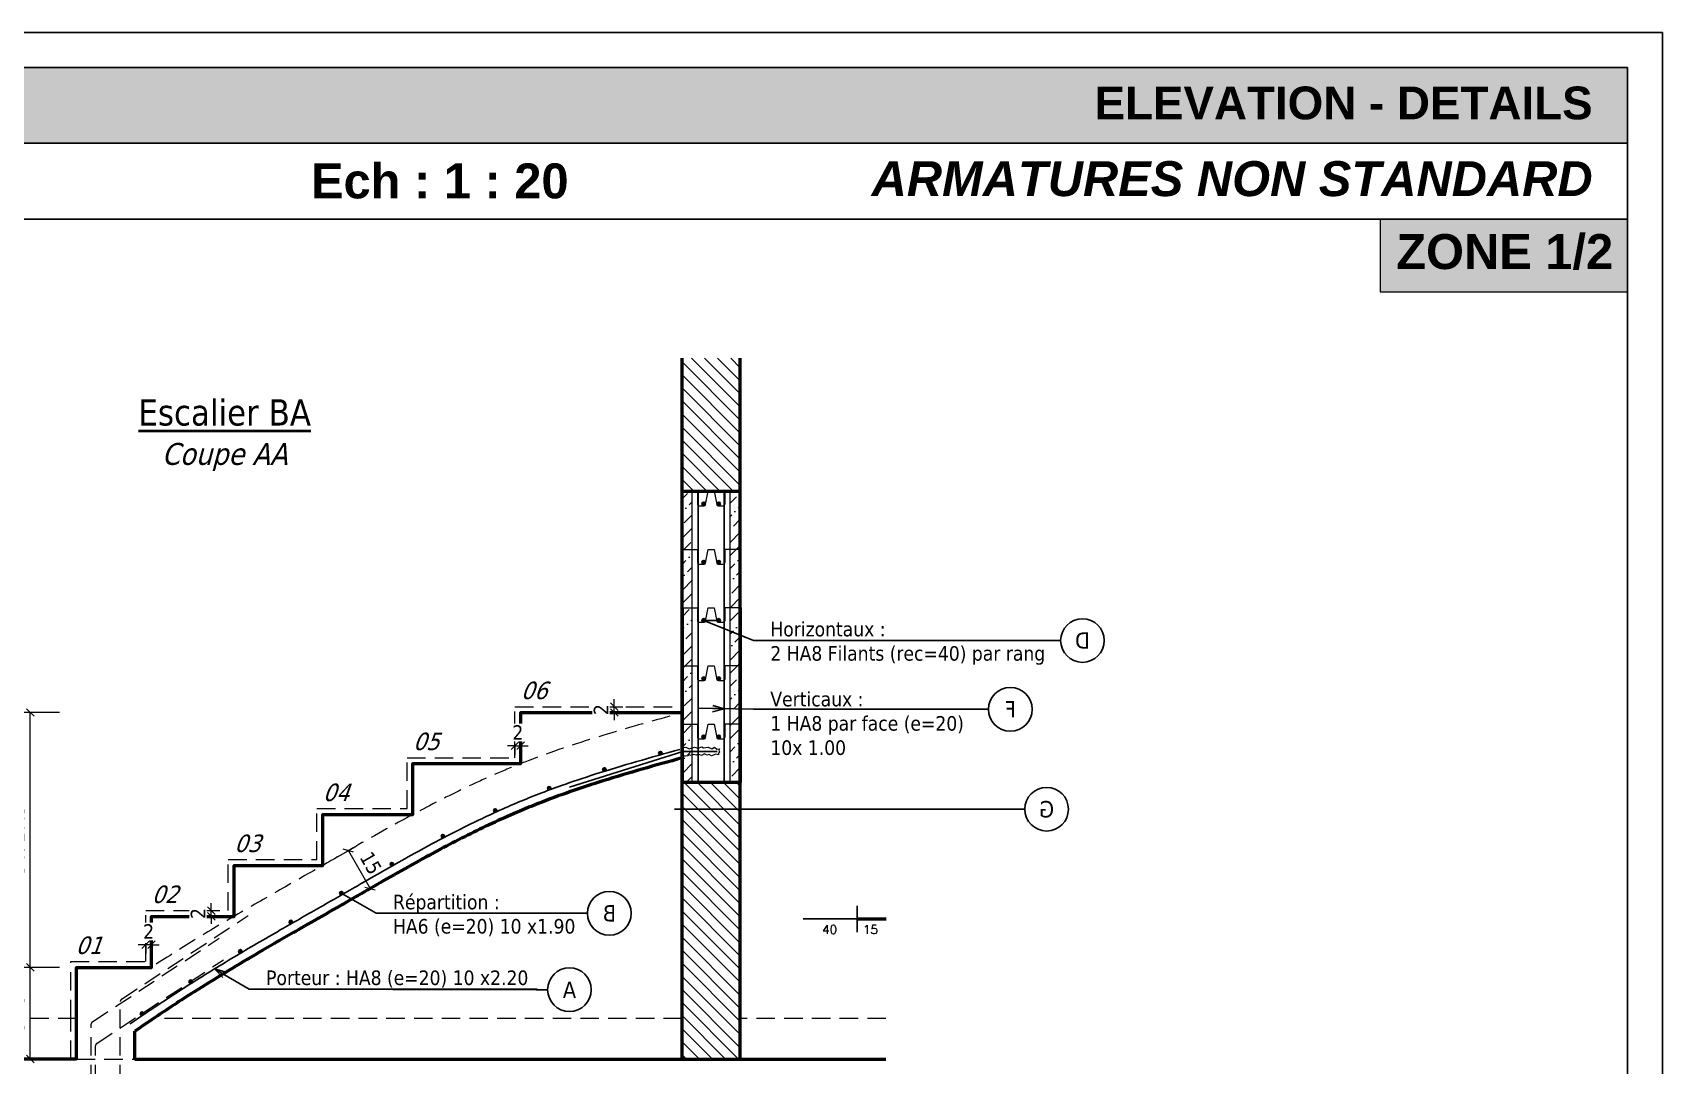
# Model space of a CAD drawing. Header units: millimetres. Extents: x 1206 to 5166, y 1455 to 2049.
# Drawn here: x 2526 to 3086, y 1695 to 2049 of the extents above; entities that cross this region are included whole.
import ezdxf
from ezdxf import colors
from ezdxf.entities.mleader import LeaderData, LeaderLine
from ezdxf.enums import TextEntityAlignment as Align
from ezdxf.math import Vec2, Vec3

# ---------------------------------------------------------------- set-up
doc = ezdxf.new("R2010")
doc.units = ezdxf.units.MM
doc.linetypes.add('CACHE', pattern=[9.525, 6.35, -3.175])
for name, color, linetype in [('ABAK_A-ANNOT', 7, 'Continuous'), ('ABAK_A-ANNOT FERRAILLAGES', 7, 'Continuous'), ('ABAK_BA-FERRAILLAGES', 1, 'Continuous')]:
    doc.layers.add(name, color=color, linetype=linetype)
for name, color, linetype, lineweight in [('ABAK_A-CARTOUCHE', 7, 'Continuous', 20), ('ABAK_A-COTA', 7, 'Continuous', 18), ('ABAK_A-HACHURES', 253, 'Continuous', 15), ('ABAK_A-TITRES', 150, 'Continuous', 40), ('ABAK_BC-COFFRAGE-CA', 7, 'CACHE', 15), ('ABAK_BC-COFFRAGE-CO', 7, 'Continuous', 50), ('ABAK_BC-EXISTANT', 252, 'Continuous', 15), ('ABAK_BC-STR METAL', 20, 'Continuous', 20), ('ABAK_Hachures', 252, 'Continuous', 15)]:
    doc.layers.add(name, color=color, linetype=linetype, lineweight=lineweight)
doc.styles.add('A-TEXTE-COTA', font='ROMANS.SHX', dxfattribs={"width": 0.8})
doc.styles.add('ABAK_ANNO_BA', font='tahoma.ttf', dxfattribs={"height": 0.3})
doc.styles.add('ABAK_ANNO_RESA', font='tahoma.ttf', dxfattribs={"oblique": 20, "height": 0.1})
doc.styles.add('ABAK_BA', font='tahoma.ttf')
doc.styles.add('ABAK_TXT', font='tahoma.ttf')
doc.styles.get("Standard").update_dxf_attribs({"font": 'arial.ttf'})
doc.dimstyles.new('ABAK_BA', dxfattribs={"dimtxt": 0.25, "dimasz": 0.13, "dimexe": 0.15, "dimexo": 0.2, "dimgap": 0.1, "dimtad": 1, "dimdec": 1, "dimdsep": 46, "dimtxsty": 'ABAK_BA', "dimblk": 'OBLIQUE', "dimcen": 4, "dimclrd": 256, "dimclrt": 256, "dimazin": 2, "dimtfac": 1, "dimtdec": 1, "dimtix": 1, "dimtmove": 2, "dimatfit": 3, "dimldrblk": 'OBLIQUE', "dimfxl": 0.5, "dimfxlon": 1, "dimlwd": -1, "dimlwe": -1, "dimarcsym": 0})
pattern_1 = [(45, (4078.7894, -1294.2918), (1.683798, 6.173926), [7.9375, -1.5875, 0, -1.5875])]

# ---------------------------------------------------------------- blocks, each defined once
blk = doc.blocks.new('*U84')
at = {"layer": 'ABAK_A-ANNOT', "true_color": 0xffcc00, "transparency": 33554687}
h = blk.add_hatch(color=40, dxfattribs=at)
h.dxf.hatch_style = 1
h.paths.add_polyline_path([(76, -12), (76, -38), (828, -38), (828, -12)])
at = {"layer": 'ABAK_A-HACHURES', "true_color": 0xa9d08e, "transparency": 33554687}
h = blk.add_hatch(color=63, dxfattribs=at)
h.dxf.hatch_style = 1
h.paths.add_polyline_path([(828, -89), (828, -64), (743.02, -64), (743.02, -89)])
for p, q in [((828, -64), (728, -64)), ((743.02, -64), (743.02, -89)), ((743.02, -89), (828, -89))]:
    blk.add_line(p, q)
at = {"layer": 'ABAK_A-ANNOT'}
for p, q in [((828, -12), (12, -12)), ((828, -581.97), (828, -12)), ((828, -38), (76, -38)), ((828, -64), (76, -64))]:
    blk.add_line(p, q, dxfattribs=at)
blk.add_lwpolyline([(840, 0), (0, 0), (0, -593.97), (840, -593.97)], close=True, dxfattribs=at)
at = {"layer": 'ABAK_A-CARTOUCHE', "char_height": 12, "attachment_point": 5, "style": 'ABAK_ANNO_BA'}
for s, insert, width in [('\\pxqc;{\\fArial|b1|i0|c0|p34;Ech : 1 : 20}', (420, -51), 302.4189), ('{\\fArial|b1|i0|c0|p34;ZONE 1/2}', (785.83, -75.36), 83.7193)]:
    blk.add_mtext(s, dxfattribs=dict(at, insert=insert, width=width))
blk = doc.blocks.new('*U94')
at = {"layer": 'ABAK_BA-FERRAILLAGES', "extrusion": (0, 0, -1)}
h = blk.add_hatch(color=256, dxfattribs=at)
h.dxf.hatch_style = 1
h.paths.add_polyline_path([(-5.08, 1.05, -1), (-5.75, 0.06, -1)])
blk.add_circle((-5.42, 0.56), 0.6, dxfattribs=at)
blk = doc.blocks.new('*U95')
at = {"layer": 'ABAK_BC-COFFRAGE-CO', "color": 0, "linetype": 'ByBlock', "lineweight": -2, "transparency": 16777216}
for p, rotation in [((2736.99, 1799.71), 15.96625387167496), ((2717.84, 1793.92), 17.93375775030516), ((2699, 1787.22), 21.50263590900545), ((2680.67, 1779.23), 25.40534972754692), ((2662.84, 1770.18), 28.25750857035002), ((2645.37, 1760.44), 29.7820755332432), ((2628.03, 1750.48), 29.74718343850305), ((2610.67, 1740.55), 29.94058387043334), ((2593.43, 1730.41), 31.08287687850644), ((2576.45, 1719.84), 32.82838624884793), ((2559.82, 1708.74), 34.42416837019719)]:
    blk.add_blockref('*U94', p, dxfattribs=dict(at, rotation=rotation))
blk = doc.blocks.new('A$C08e14a1e')
at = {"layer": 'ABAK_Hachures'}
for p, q in [((-20, 0), (-14.7, 0)), ((-14.7, 0), (-14.7, -4.5)), ((-11.92, -4.6), (-11, 0)), ((-11, 0), (-9, 0)), ((-9, 0), (-8.08, -4.6)), ((0, 0), (-5.3, 0)), ((-5.3, 0), (-5.3, -4.5)), ((-14.2, -5), (-12.41, -5)), ((-7.59, -5), (-5.8, -5))]:
    blk.add_line(p, q, dxfattribs=at)
for centre, start, end in [((-14.2, -4.5), 180, 270), ((-12.41, -4.5), 270, 348.6901), ((-7.59, -4.5), 191.3099, 270), ((-5.8, -4.5), 270, 0)]:
    blk.add_arc(centre, 0.5, start, end, dxfattribs=at)
blk = doc.blocks.new('_Oblique')
at = {"color": 0, "linetype": 'ByBlock', "lineweight": -2}
blk.add_line((-0.5, -0.5), (0.5, 0.5), dxfattribs=at)
blk = doc.blocks.new('*D102')
at = {"layer": 'ABAK_A-COTA', "color": 0, "transparency": 16777216}
for p, q in [((2629.53, 1765.17), (2637.49, 1769.73)), ((2637, 1752.16), (2644.95, 1756.72))]:
    blk.add_line(p, q, dxfattribs=at)
at = {"layer": 'ABAK_A-COTA', "transparency": 16777216}
blk.add_line((2634.89, 1768.24), (2642.35, 1755.23), dxfattribs=at)
at = {"layer": 'DEFPOINTS', "color": 0, "transparency": 16777216}
for p in [(2626.06, 1763.18), (2642.35, 1755.23), (2633.53, 1750.17)]:
    blk.add_point(p, dxfattribs=at)
at = {"layer": 'ABAK_A-COTA', "transparency": 16777216, "xscale": 2.6, "yscale": 2.6, "zscale": 2.6}
for p, rotation in [((2634.89, 1768.24), 119.8436373155921), ((2642.35, 1755.23), 299.8436373155921)]:
    blk.add_blockref('_Oblique', p, dxfattribs=dict(at, rotation=rotation))
at = {"layer": 'ABAK_A-COTA', "transparency": 16777216, "insert": (2642.57, 1764), "char_height": 5, "attachment_point": 5, "rotation": 299.8436, "style": 'ABAK_BA'}
blk.add_mtext('15', dxfattribs=at)
blk = doc.blocks.new('*D103')
at = {"layer": 'ABAK_A-COTA', "color": 0, "transparency": 16777216}
for p, q in [((2535.61, 1728.18), (2522.61, 1728.18)), ((2535.61, 1696.68), (2522.61, 1696.68))]:
    blk.add_line(p, q, dxfattribs=at)
at = {"layer": 'ABAK_A-COTA', "transparency": 16777216}
blk.add_line((2525.61, 1696.68), (2525.61, 1728.18), dxfattribs=at)
at = {"layer": 'DEFPOINTS', "color": 0, "transparency": 16777216}
for p in [(2525.61, 1728.18), (2541.51, 1728.18), (2541.51, 1696.68)]:
    blk.add_point(p, dxfattribs=at)
at = {"layer": 'ABAK_A-COTA', "transparency": 16777216, "xscale": 2.6, "yscale": 2.6, "zscale": 2.6}
for p, rotation in [((2525.61, 1728.18), 90), ((2525.61, 1696.68), 270)]:
    blk.add_blockref('_Oblique', p, dxfattribs=dict(at, rotation=rotation))
at = {"layer": 'ABAK_A-COTA', "transparency": 16777216, "insert": (2521.01, 1712.43), "char_height": 5, "attachment_point": 5, "rotation": 90, "style": 'ABAK_BA', "bg_fill": 3, "box_fill_scale": 1.1, "bg_fill_color": 256, "bg_fill_true_color": 13158600, "bg_fill_transparency": 0}
blk.add_mtext('31.5', dxfattribs=at)
blk = doc.blocks.new('*D104')
at = {"layer": 'ABAK_A-COTA', "color": 0, "transparency": 16777216}
for p, q in [((2535.61, 1815.68), (2522.61, 1815.68)), ((2535.61, 1728.18), (2522.61, 1728.18))]:
    blk.add_line(p, q, dxfattribs=at)
at = {"layer": 'ABAK_A-COTA', "transparency": 16777216}
blk.add_line((2525.61, 1728.18), (2525.61, 1815.68), dxfattribs=at)
at = {"layer": 'DEFPOINTS', "color": 0, "transparency": 16777216}
for p in [(2525.61, 1815.68), (2694.08, 1815.68), (2541.51, 1728.18)]:
    blk.add_point(p, dxfattribs=at)
at = {"layer": 'ABAK_A-COTA', "transparency": 16777216, "xscale": 2.6, "yscale": 2.6, "zscale": 2.6}
for p, rotation in [((2525.61, 1815.68), 90), ((2525.61, 1728.18), 270)]:
    blk.add_blockref('_Oblique', p, dxfattribs=dict(at, rotation=rotation))
at = {"layer": 'ABAK_A-COTA', "transparency": 16777216, "insert": (2521.05, 1771.93), "char_height": 5, "attachment_point": 5, "rotation": 90, "style": 'ABAK_BA', "bg_fill": 3, "box_fill_scale": 1.1, "bg_fill_color": 256, "bg_fill_true_color": 13158600, "bg_fill_transparency": 0}
blk.add_mtext('5 x 17.5', dxfattribs=at)
blk = doc.blocks.new('_Open30')
at = {"color": 0, "linetype": 'ByBlock', "lineweight": -2}
for p, q in [((-1, 0.27), (0, 0)), ((0, 0), (-1, -0.27)), ((0, 0), (-1, 0))]:
    blk.add_line(p, q, dxfattribs=at)
blk = doc.blocks.new('_TagCircle')
at = {"color": 0, "linetype": 'ByBlock', "lineweight": -2, "transparency": 16777216}
blk.add_circle((0, 0), 0.125, dxfattribs=at)
at = {"layer": 'ABAK_A-COTA', "color": 0, "transparency": 16777216, "style": 'ABAK_ANNO_BA'}
blk.add_attdef('NUMEROETIQUETTE', text='', height=0.09375, dxfattribs=at).set_placement((0, -0.046875), align=Align.CENTER)
blk = doc.blocks.new('_None')
blk = doc.blocks.new('*D105')
at = {"layer": 'ABAK_BC-STR METAL', "transparency": 16777216}
for p, q in [((2565.25, 1735.95), (2562.65, 1735.95)), ((2567.25, 1735.95), (2565.25, 1735.95)), ((2567.25, 1735.95), (2569.85, 1735.95))]:
    blk.add_line(p, q, dxfattribs=at)
at = {"layer": 'ABAK_BC-STR METAL', "color": 0, "transparency": 16777216}
for p, q in [((2565.25, 1735.95), (2565.25, 1732.95)), ((2567.25, 1735.95), (2567.25, 1732.95))]:
    blk.add_line(p, q, dxfattribs=at)
at = {"layer": 'ABAK_BC-STR METAL', "transparency": 16777216, "xscale": 2.6, "yscale": 2.6, "zscale": 2.6}
blk.add_blockref('_Oblique', (2565.25, 1735.95), dxfattribs=at)
at = {"layer": 'ABAK_BC-STR METAL', "transparency": 16777216, "xscale": 2.6, "yscale": 2.6, "zscale": 2.6, "rotation": 180}
blk.add_blockref('_Oblique', (2567.25, 1735.95), dxfattribs=at)
at = {"layer": 'ABAK_BC-STR METAL', "transparency": 16777216, "insert": (2566.25, 1740.5), "char_height": 5, "attachment_point": 5, "style": 'ABAK_BA', "bg_fill": 3, "box_fill_scale": 1.1, "bg_fill_color": 256, "bg_fill_true_color": 13158600, "bg_fill_transparency": 0}
blk.add_mtext('2', dxfattribs=at)
at = {"layer": 'DEFPOINTS', "color": 0, "transparency": 16777216}
for p in [(2565.25, 1736.93), (2565.25, 1735.95), (2567.25, 1736.93)]:
    blk.add_point(p, dxfattribs=at)
blk = doc.blocks.new('*D106')
at = {"layer": 'ABAK_BC-STR METAL', "transparency": 16777216}
for p, q in [((2587.76, 1747.68), (2587.76, 1750.28)), ((2587.76, 1745.68), (2587.76, 1747.68)), ((2587.76, 1745.68), (2587.76, 1743.08))]:
    blk.add_line(p, q, dxfattribs=at)
at = {"layer": 'ABAK_BC-STR METAL', "color": 0, "transparency": 16777216}
for p, q in [((2587.76, 1747.68), (2590.76, 1747.68)), ((2587.76, 1745.68), (2590.76, 1745.68))]:
    blk.add_line(p, q, dxfattribs=at)
at = {"layer": 'ABAK_BC-STR METAL', "transparency": 16777216, "xscale": 2.6, "yscale": 2.6, "zscale": 2.6}
for p, rotation in [((2587.76, 1747.68), 270), ((2587.76, 1745.68), 90)]:
    blk.add_blockref('_Oblique', p, dxfattribs=dict(at, rotation=rotation))
at = {"layer": 'ABAK_BC-STR METAL', "transparency": 16777216, "insert": (2583.21, 1746.68), "char_height": 5, "attachment_point": 5, "rotation": 90, "style": 'ABAK_BA', "bg_fill": 3, "box_fill_scale": 1.1, "bg_fill_color": 256, "bg_fill_true_color": 13158600, "bg_fill_transparency": 0}
blk.add_mtext('2', dxfattribs=at)
at = {"layer": 'DEFPOINTS', "color": 0, "transparency": 16777216}
for p in [(2585.43, 1747.68), (2587.76, 1747.68), (2585.43, 1745.68)]:
    blk.add_point(p, dxfattribs=at)
blk = doc.blocks.new('*D107')
at = {"layer": 'ABAK_BC-STR METAL', "transparency": 16777216}
for p, q in [((2726.21, 1817.68), (2726.21, 1820.28)), ((2726.21, 1815.68), (2726.21, 1817.68)), ((2726.21, 1815.68), (2726.21, 1813.08))]:
    blk.add_line(p, q, dxfattribs=at)
at = {"layer": 'ABAK_BC-STR METAL', "color": 0, "transparency": 16777216}
for p, q in [((2726.21, 1817.68), (2729.21, 1817.68)), ((2726.21, 1815.68), (2729.21, 1815.68))]:
    blk.add_line(p, q, dxfattribs=at)
at = {"layer": 'ABAK_BC-STR METAL', "transparency": 16777216, "xscale": 2.6, "yscale": 2.6, "zscale": 2.6}
for p, rotation in [((2726.21, 1817.68), 270), ((2726.21, 1815.68), 90)]:
    blk.add_blockref('_Oblique', p, dxfattribs=dict(at, rotation=rotation))
at = {"layer": 'ABAK_BC-STR METAL', "transparency": 16777216, "insert": (2721.65, 1816.68), "char_height": 5, "attachment_point": 5, "rotation": 90, "style": 'ABAK_BA', "bg_fill": 3, "box_fill_scale": 1.1, "bg_fill_color": 256, "bg_fill_true_color": 13158600, "bg_fill_transparency": 0}
blk.add_mtext('2', dxfattribs=at)
at = {"layer": 'DEFPOINTS', "color": 0, "transparency": 16777216}
for p in [(2723.45, 1817.68), (2723.45, 1815.68), (2726.21, 1817.68)]:
    blk.add_point(p, dxfattribs=at)
blk = doc.blocks.new('*D108')
at = {"layer": 'ABAK_BC-STR METAL', "transparency": 16777216}
for p, q in [((2692.08, 1804.27), (2689.48, 1804.27)), ((2692.08, 1804.27), (2694.08, 1804.27)), ((2694.08, 1804.27), (2696.68, 1804.27))]:
    blk.add_line(p, q, dxfattribs=at)
at = {"layer": 'ABAK_BC-STR METAL', "color": 0, "transparency": 16777216}
for p, q in [((2692.08, 1804.27), (2692.08, 1801.27)), ((2694.08, 1804.27), (2694.08, 1801.27))]:
    blk.add_line(p, q, dxfattribs=at)
at = {"layer": 'ABAK_BC-STR METAL', "transparency": 16777216, "xscale": 2.6, "yscale": 2.6, "zscale": 2.6}
blk.add_blockref('_Oblique', (2692.08, 1804.27), dxfattribs=at)
at = {"layer": 'ABAK_BC-STR METAL', "transparency": 16777216, "xscale": 2.6, "yscale": 2.6, "zscale": 2.6, "rotation": 180}
blk.add_blockref('_Oblique', (2694.08, 1804.27), dxfattribs=at)
at = {"layer": 'ABAK_BC-STR METAL', "transparency": 16777216, "insert": (2693.08, 1808.82), "char_height": 5, "attachment_point": 5, "style": 'ABAK_BA', "bg_fill": 3, "box_fill_scale": 1.1, "bg_fill_color": 256, "bg_fill_true_color": 13158600, "bg_fill_transparency": 0}
blk.add_mtext('2', dxfattribs=at)
at = {"layer": 'DEFPOINTS', "color": 0, "transparency": 16777216}
for p in [(2692.08, 1806.04), (2694.08, 1806.04), (2694.08, 1804.27)]:
    blk.add_point(p, dxfattribs=at)

msp = doc.modelspace()

# ---------------------------------------------------------------- hatches: boundary and pattern name
at = {"layer": 'ABAK_BA-FERRAILLAGES'}
h = msp.add_hatch(color=256, dxfattribs=at)
h.dxf.hatch_style = 1
h.paths.add_polyline_path([(2757.54, 1887.32, -1), (2756.34, 1887.32, -1)])
h = msp.add_hatch(color=256, dxfattribs=at)
h.dxf.hatch_style = 1
h.paths.add_polyline_path([(2761.48, 1887.32, 1), (2762.68, 1887.32, 1)])
h = msp.add_hatch(color=256, dxfattribs=at)
h.dxf.hatch_style = 1
h.paths.add_polyline_path([(2757.54, 1867.32, -1), (2756.34, 1867.32, -1)])
h = msp.add_hatch(color=256, dxfattribs=at)
h.dxf.hatch_style = 1
h.paths.add_polyline_path([(2761.48, 1867.32, 1), (2762.68, 1867.32, 1)])
h = msp.add_hatch(color=256, dxfattribs=at)
h.dxf.hatch_style = 1
h.paths.add_polyline_path([(2757.54, 1847.32, -1), (2756.34, 1847.32, -1)])
h = msp.add_hatch(color=256, dxfattribs=at)
h.dxf.hatch_style = 1
h.paths.add_polyline_path([(2761.48, 1847.32, 1), (2762.68, 1847.32, 1)])
h = msp.add_hatch(color=256, dxfattribs=at)
h.dxf.hatch_style = 1
h.paths.add_polyline_path([(2757.54, 1827.32, -1), (2756.34, 1827.32, -1)])
h = msp.add_hatch(color=256, dxfattribs=at)
h.dxf.hatch_style = 1
h.paths.add_polyline_path([(2761.48, 1827.32, 1), (2762.68, 1827.32, 1)])
h = msp.add_hatch(color=256, dxfattribs=at)
h.dxf.hatch_style = 1
h.paths.add_polyline_path([(2757.54, 1807.32, -1), (2756.34, 1807.32, -1)])
h = msp.add_hatch(color=256, dxfattribs=at)
h.dxf.hatch_style = 1
h.paths.add_polyline_path([(2761.48, 1807.32, 1), (2762.68, 1807.32, 1)])
at = {"layer": 'ABAK_Hachures'}
h = msp.add_hatch(dxfattribs=at)
h.set_pattern_fill('ANSI31', color=256, angle=90)
h.set_pattern_definition([(135, (-24551.2885, 6211.5387), (-2.24506403, -2.24506403), [])])
h.paths.add_polyline_path([(2769.51, 1937.38), (2749.51, 1937.38), (2749.51, 1891.68), (2769.51, 1891.68)])
h.paths.add_polyline_path([(2769.51, 1791.68), (2749.51, 1791.68), (2749.51, 1696.68), (2769.51, 1696.68)])
at = {"layer": 'ABAK_Hachures', "transparency": 33554687}
h = msp.add_hatch(dxfattribs=at)
h.set_pattern_fill('ANSI36', color=256)
h.set_pattern_definition(pattern_1)
h.paths.add_polyline_path([(2753.01, 1891.68), (2749.51, 1891.68), (2749.51, 1791.68), (2753.01, 1791.68)])
h = msp.add_hatch(dxfattribs=at)
h.set_pattern_fill('ANSI36', color=256)
h.set_pattern_definition(pattern_1)
h.paths.add_polyline_path([(2769.51, 1891.68), (2766.01, 1891.68), (2766.01, 1791.68), (2769.51, 1791.68)])

# ---------------------------------------------------------------- linework, layer by layer
at = {"layer": 'ABAK_A-ANNOT FERRAILLAGES'}
for p, q in [((2809.63, 1749.32), (2809.63, 1740.29)), ((2791.1, 1744.81), (2819.62, 1744.81))]:
    msp.add_line(p, q, dxfattribs=at)
at = {"layer": 'ABAK_BA-FERRAILLAGES'}
for p, q in [((2755.01, 1891.68), (2755.01, 1791.68)), ((2764.01, 1891.68), (2764.01, 1791.68)), ((2749.75, 1802.28), (2710.84, 1790.08)), ((2761.51, 1802.25), (2749.75, 1802.28))]:
    msp.add_line(p, q, dxfattribs=at)
for centre in [(2756.94, 1887.32), (2762.08, 1887.32), (2756.94, 1867.32), (2762.08, 1867.32), (2756.94, 1847.32), (2762.08, 1847.32), (2756.94, 1827.32), (2762.08, 1827.32), (2756.94, 1807.32), (2762.08, 1807.32)]:
    msp.add_circle(centre, 0.6, dxfattribs=at)
msp.add_open_spline([(2748.71, 1803), (2738.82, 1800.26), (2729.07, 1797.51), (2715.7, 1793.24), (2711.88, 1791.96), (2705.53, 1789.71), (2702.97, 1788.76), (2698.01, 1786.84), (2695.6, 1785.87), (2690.81, 1783.85), (2688.42, 1782.8), (2681.27, 1779.56), (2676.53, 1777.27), (2668.03, 1772.95), (2664.25, 1770.96), (2656.72, 1766.86), (2652.96, 1764.75), (2645.43, 1760.47), (2641.65, 1758.3), (2635.66, 1754.85), (2633.46, 1753.58), (2629.04, 1751.05), (2626.84, 1749.79), (2620.24, 1746.03), (2615.85, 1743.53), (2606.12, 1737.93), (2600.8, 1734.83), (2590.27, 1728.53), (2585.04, 1725.32), (2577.54, 1720.55), (2575.2, 1719.04), (2570.55, 1715.99), (2568.23, 1714.44), (2563.88, 1711.51), (2561.85, 1710.13), (2559.82, 1708.74)], degree=3, knots=[4.152657, 4.152657, 4.152657, 4.152657, 34.95281, 34.95281, 47.426499, 47.426499, 55.960915, 55.960915, 64.108488, 64.108488, 72.25606, 72.25606, 88.551205, 88.551205, 101.693332, 101.693332, 114.835458, 114.835458, 127.977585, 127.977585, 135.571769, 135.571769, 143.165952, 143.165952, 158.35432, 158.35432, 177.049155, 177.049155, 195.743989, 195.743989, 204.26684, 204.26684, 212.789691, 212.789691, 220.245309, 220.245309, 220.245309, 220.245309], dxfattribs=at)
at = {"layer": 'ABAK_BC-COFFRAGE-CA'}
for p, q in [((2556.96, 1717.28), (2600.48, 1746.02)), ((2546.96, 1709.48), (2590.48, 1738.22)), ((2548.46, 1702.08), (2591.98, 1730.82)), ((2556.51, 1621.68), (2556.51, 1716.45)), ((2541.51, 1710.68), (2491.51, 1710.68)), ((2546.51, 1621.68), (2546.51, 1708.65)), ((2749.51, 1710.66), (2567.98, 1710.66)), ((2819.51, 1710.68), (2769.51, 1710.68)), ((2541.51, 1696.68), (2561.51, 1696.68)), ((2548.01, 1621.68), (2548.01, 1701.25))]:
    msp.add_line(p, q, dxfattribs=at)
for centre in [(2557.51, 1716.45), (2547.51, 1708.65), (2549.01, 1701.25)]:
    msp.add_arc(centre, 1, 123.4399, 180, dxfattribs=at)
at = {"layer": 'ABAK_BC-COFFRAGE-CA', "color": 9}
msp.add_open_spline([(2745.28, 1814.42), (2737.09, 1812.15), (2728.9, 1809.85), (2712.65, 1804.86), (2704.59, 1802.17), (2693.62, 1797.97), (2690.59, 1796.74), (2684.58, 1794.2), (2681.6, 1792.87), (2672.51, 1788.68), (2666.48, 1785.67), (2653.01, 1778.58), (2645.63, 1774.43), (2634.72, 1768.18), (2631.17, 1766.13), (2622.52, 1761.16), (2617.42, 1758.25), (2607.23, 1752.43), (2602.13, 1749.51), (2591.98, 1743.58), (2586.94, 1740.57), (2576.97, 1734.46), (2572.05, 1731.35), (2567.17, 1728.18)], degree=3, knots=[4.152657, 4.152657, 4.152657, 4.152657, 29.595725, 29.595725, 55.038793, 55.038793, 64.8033, 64.8033, 74.567808, 74.567808, 94.721646, 94.721646, 120.100619, 120.100619, 132.412092, 132.412092, 150.023533, 150.023533, 167.634975, 167.634975, 185.246416, 185.246416, 202.673438, 202.673438, 202.673438, 202.673438], dxfattribs=at)
at = {"layer": 'ABAK_BC-COFFRAGE-CO'}
for p, q in [((2749.51, 1696.68), (2749.51, 1937.38)), ((2769.51, 1696.68), (2769.51, 1937.38)), ((2749.51, 1791.68), (2749.51, 1891.68)), ((2749.51, 1891.68), (2769.51, 1891.68)), ((2749.51, 1851.68), (2749.51, 1791.68)), ((2769.51, 1851.68), (2769.51, 1791.68)), ((2749.51, 1810.68), (2749.51, 1795.68)), ((2769.51, 1791.68), (2749.51, 1791.68)), ((2769.51, 1710.68), (2769.51, 1796.68)), ((2809.63, 1744.81), (2819.62, 1744.81)), ((2561.51, 1696.68), (2561.51, 1706.26)), ((2541.51, 1696.68), (2491.51, 1696.68)), ((2561.51, 1696.68), (2819.51, 1696.68))]:
    msp.add_line(p, q, dxfattribs=at)
msp.add_open_spline([(2749.51, 1800.11), (2740.27, 1797.55), (2731.17, 1794.98), (2718.55, 1791.02), (2714.85, 1789.8), (2707.44, 1787.22), (2703.74, 1785.86), (2697.25, 1783.31), (2694.43, 1782.14), (2688.8, 1779.69), (2685.99, 1778.42), (2677.6, 1774.48), (2672.04, 1771.67), (2663.23, 1767), (2659.97, 1765.22), (2653.43, 1761.58), (2650.16, 1759.72), (2643.99, 1756.19), (2641.1, 1754.52), (2636.56, 1751.91), (2634.92, 1750.97), (2631.63, 1749.08), (2629.99, 1748.14), (2625.06, 1745.32), (2621.79, 1743.46), (2614.14, 1739.09), (2609.79, 1736.59), (2601.92, 1732), (2598.4, 1729.91), (2591.41, 1725.7), (2587.94, 1723.56), (2582.12, 1719.91), (2579.76, 1718.41), (2575.46, 1715.63), (2573.51, 1714.35), (2569.62, 1711.76), (2567.67, 1710.46), (2564.32, 1708.18), (2562.92, 1707.23), (2561.51, 1706.26)], degree=3, knots=[4.152657, 4.152657, 4.152657, 4.152657, 32.970165, 32.970165, 45.110985, 45.110985, 57.577539, 57.577539, 67.265415, 67.265415, 76.953292, 76.953292, 96.329045, 96.329045, 107.796401, 107.796401, 119.263757, 119.263757, 129.304797, 129.304797, 134.960255, 134.960255, 140.615713, 140.615713, 151.926628, 151.926628, 167.139521, 167.139521, 179.624938, 179.624938, 192.110354, 192.110354, 200.720913, 200.720913, 207.894736, 207.894736, 215.06856, 215.06856, 220.245309, 220.245309, 220.245309, 220.245309], dxfattribs=at)
at = {"layer": 'ABAK_BC-EXISTANT'}
for p, q in [((2749.51, 1803.71), (2750.76, 1803.81)), ((2750.76, 1803.81), (2751.9, 1803.23)), ((2751.9, 1803.23), (2753.74, 1803.8)), ((2753.74, 1803.8), (2755.08, 1803.48)), ((2755.08, 1803.48), (2756.28, 1803.94)), ((2756.28, 1803.94), (2756.9, 1803.51)), ((2756.9, 1803.51), (2758.49, 1803.84)), ((2758.49, 1803.84), (2759.69, 1803.26)), ((2759.69, 1803.26), (2760.7, 1803.83)), ((2760.7, 1803.83), (2761.41, 1803.12)), ((2761.41, 1803.12), (2762.34, 1803.24)), ((2762.34, 1803.24), (2762.18, 1802.76)), ((2749.83, 1800.71), (2749.51, 1800.46)), ((2750.7, 1800.71), (2749.83, 1800.71)), ((2751.52, 1800.87), (2750.7, 1800.71)), ((2751.79, 1801.14), (2751.52, 1800.87)), ((2752.68, 1800.9), (2751.79, 1801.14)), ((2753.42, 1801.31), (2752.68, 1800.9)), ((2754.29, 1801.03), (2753.42, 1801.31)), ((2755.09, 1801.35), (2754.29, 1801.03)), ((2756.22, 1800.9), (2755.09, 1801.35)), ((2757.22, 1801.45), (2756.22, 1800.9)), ((2758.04, 1801.08), (2757.22, 1801.45)), ((2758.83, 1801.23), (2758.04, 1801.08)), ((2759.61, 1800.84), (2758.83, 1801.23)), ((2761.13, 1801.34), (2759.61, 1800.84)), ((2762.05, 1801.12), (2761.13, 1801.34)), ((2762.37, 1802.08), (2762.05, 1801.75)), ((2762.05, 1801.75), (2762.05, 1801.12)), ((2762.18, 1802.76), (2762.37, 1802.08))]:
    msp.add_line(p, q, dxfattribs=at)
at = {"layer": 'ABAK_Hachures', "transparency": 33554687}
for p, q in [((2753.01, 1791.68), (2753.01, 1891.68)), ((2766.01, 1791.68), (2766.01, 1891.68))]:
    msp.add_line(p, q, dxfattribs=at)

# ---------------------------------------------------------------- block references
at = {"layer": 'ABAK_BC-COFFRAGE-CO'}
msp.add_blockref('*U95', (0, 0), dxfattribs=at)
at = {"layer": 'ABAK_Hachures'}
msp.add_blockref('*U84', (2246.27, 2049.14), dxfattribs=at)
at = {"layer": 'ABAK_Hachures', "transparency": 33554687}
for p in [(2769.51, 1891.68), (2769.51, 1871.68), (2769.51, 1851.68), (2769.51, 1831.68), (2769.51, 1811.68)]:
    msp.add_blockref('A$C08e14a1e', p, dxfattribs=at)

# ---------------------------------------------------------------- texts
at = {"layer": 'ABAK_A-ANNOT', "char_height": 6, "width": 19.363, "attachment_point": 1, "style": 'ABAK_ANNO_RESA'}
for s, insert in [('06', (2694.08, 1826.28)), ('05', (2657.02, 1808.78)), ('04', (2626.06, 1791.28)), ('03', (2595.61, 1773.78)), ('02', (2567.25, 1756.28)), ('01', (2541.11, 1738.78))]:
    msp.add_mtext(s, dxfattribs=dict(at, insert=insert))
at = {"layer": 'ABAK_A-ANNOT FERRAILLAGES', "style": 'A-TEXTE-COTA'}
for s, p in [('40', (2797.63, 1739.69)), ('15', (2811.66, 1739.69))]:
    msp.add_text(s, height=3, dxfattribs=at).set_placement(p)
at = {"layer": 'ABAK_A-CARTOUCHE', "insert": (2911.09, 2024.91), "char_height": 11.25, "width": 302.4189, "attachment_point": 5, "style": 'ABAK_ANNO_BA'}
msp.add_mtext('\\pxqr;{\\fArial|b1|i0|c0|p34;ELEVATION - DETAILS}', dxfattribs=at)
at = {"layer": 'ABAK_A-CARTOUCHE', "color": 1, "insert": (2911.09, 1998.91), "char_height": 12, "width": 302.4189, "attachment_point": 5, "style": 'ABAK_ANNO_BA'}
msp.add_mtext('\\pxqr;{\\fArial|b1|i1|c0|p34;ARMATURES NON STANDARD}', dxfattribs=at)
at = {"layer": 'ABAK_A-TITRES', "insert": (2592.38, 1910.91), "char_height": 9, "attachment_point": 5, "style": 'ABAK_TXT'}
msp.add_mtext_dynamic_manual_height_columns('{\\LEscalier BA \\fTahoma|b0|i1|c0|p34;\\H0.83333x;\\lCoupe AA}', width=76.5312, gutter_width=2.5, heights=[0], dxfattribs=at)

# ---------------------------------------------------------------- dimensions: what is measured, and where the dimension line sits
at = {"layer": 'ABAK_A-COTA'}
dim = msp.add_aligned_dim(p1=(2626.06, 1763.18), p2=(2633.53, 1750.17), distance=10.17, dimstyle='ABAK_BA', dxfattribs=at)
dim.commit()
dim.dimension.update_dxf_attribs({"geometry": '*D102', "text_midpoint": (2642.57, 1764)})

# ---------------------------------------------------------------- leaders
at = {"layer": 'ABAK_A-ANNOT FERRAILLAGES'}
ml = msp.add_multileader_block('Standard', dxfattribs=at)
ml.set_content('_TagCircle', color=256, scale=-60)
ml.set_attribute('NUMEROETIQUETTE', 'D', width=0)
ml.set_leader_properties(color=256, linetype='ByLayer', lineweight=-1)
ml.set_arrow_properties(name='NONE')
ml.build(insert=Vec2(0, 0))
ml.multileader.update_dxf_attribs({"text_left_attachment_type": 6, "text_right_attachment_type": 6, "dogleg_length": 0.2, "scale": 20})
ctx = ml.context
ctx.base_point, ctx.scale, ctx.char_height, ctx.landing_gap_size, ctx.plane_origin = Vec3(2879.56, 1840.41), 20, 6, 1.8, Vec3(2774.03, 1824.05)
ctx.left_attachment, ctx.right_attachment, ctx.text_align_type = 6, 6, 2
notes = []
notes.append((ctx, [(0, (1, 1, 0), (2842.66, 1840.41), (1, 0), 36.9, [(0, [(2774.03, 1840.41)], 0, [])])]))
ctx.block.insert, ctx.block.scale = Vec3(2887.06, 1840.41), Vec3(-60, 60, 60)
ml = msp.add_multileader_mtext('Standard', dxfattribs=at)
ml.set_content('Horizontaux :\\P2 HA8 Filants (rec=40) par rang', color=256, style='ABAK_BA')
ml.set_leader_properties(color=256, linetype='ByLayer', lineweight=-1)
ml.set_arrow_properties(name='NONE')
ml.build(insert=Vec2(0, 0))
ml.multileader.update_dxf_attribs({"text_left_attachment_type": 6, "text_right_attachment_type": 6, "dogleg_length": 0.2, "scale": 20})
ctx = ml.context
ctx.base_point, ctx.scale, ctx.char_height, ctx.landing_gap_size, ctx.plane_origin = Vec3(2778.03, 1840.41), 20, 5, 1.8, Vec3(2761.91, 1786.61)
ctx.left_attachment, ctx.right_attachment = 6, 6
notes.append((ctx, [(0, (1, 1, 0), (2774.03, 1840.41), (1, 0), 4, [(1, [(2762.08, 1847.32), (2756.94, 1847.32)], 0, [])])]))
ctx.mtext.insert, ctx.mtext.flow_direction = Vec3(2779.83, 1846.83), 5
ml = msp.add_multileader_mtext('Standard', dxfattribs=at)
ml.set_content('Verticaux :\\P1 HA8 par face (e=20)\\P10x 1.00', color=256, style='ABAK_BA')
ml.set_leader_properties(color=256, linetype='ByLayer', lineweight=-1)
ml.set_arrow_properties(name='OPEN30')
ml.build(insert=Vec2(0, 0))
ml.multileader.update_dxf_attribs({"text_left_attachment_type": 6, "text_right_attachment_type": 6, "dogleg_length": 0.2, "scale": 20})
ctx = ml.context
ctx.base_point, ctx.scale, ctx.char_height, ctx.landing_gap_size, ctx.plane_origin = Vec3(2778.03, 1816.8), 20, 5, 1.8, Vec3(2761.91, 1763)
ctx.left_attachment, ctx.right_attachment = 6, 6
notes.append((ctx, [(0, (1, 1, 0), (2774.03, 1816.8), (1, 0), 4, [(1, [(2764.01, 1816.98), (2755.01, 1817.13)], 0, [])])]))
ctx.mtext.insert, ctx.mtext.flow_direction = Vec3(2779.83, 1822.8), 5
ml = msp.add_multileader_block('Standard', dxfattribs=at)
ml.set_content('_TagCircle', color=256, scale=-60)
ml.set_attribute('NUMEROETIQUETTE', 'F', width=0)
ml.set_leader_properties(color=256, linetype='ByLayer', lineweight=-1)
ml.set_arrow_properties(name='NONE')
ml.build(insert=Vec2(0, 0))
ml.multileader.update_dxf_attribs({"text_left_attachment_type": 6, "text_right_attachment_type": 6, "dogleg_length": 0.2, "scale": 20})
ctx = ml.context
ctx.base_point, ctx.scale, ctx.char_height, ctx.landing_gap_size, ctx.plane_origin = Vec3(2854.77, 1816.8), 20, 6, 1.8, Vec3(2774.03, 1800.45)
ctx.left_attachment, ctx.right_attachment, ctx.text_align_type = 6, 6, 2
notes.append((ctx, [(0, (1, 1, 0), (2842.66, 1816.8), (1, 0), 12.12, [(0, [(2774.03, 1816.8)], 0, [])])]))
ctx.block.insert, ctx.block.scale = Vec3(2862.27, 1816.8), Vec3(-60, 60, 60)
ml = msp.add_multileader_block('Standard', dxfattribs=at)
ml.set_content('_TagCircle', color=256, scale=-60)
ml.set_attribute('NUMEROETIQUETTE', 'G', width=0)
ml.set_leader_properties(color=256, linetype='ByLayer', lineweight=-1)
ml.set_arrow_properties(name='NONE')
ml.build(insert=Vec2(0, 0))
ml.multileader.update_dxf_attribs({"text_left_attachment_type": 6, "text_right_attachment_type": 6, "dogleg_length": 0.2, "scale": 20})
ctx = ml.context
ctx.base_point, ctx.scale, ctx.char_height, ctx.landing_gap_size, ctx.plane_origin = Vec3(2867.23, 1782.49), 20, 6, 1.8, Vec3(2786.49, 1766.14)
ctx.left_attachment, ctx.right_attachment, ctx.text_align_type = 6, 6, 2
notes.append((ctx, [(0, (1, 1, 0), (2855.11, 1782.49), (1, 0), 12.12, [(0, [(2746.88, 1782.5)], 0, [])])]))
ctx.block.insert, ctx.block.scale = Vec3(2874.73, 1782.49), Vec3(-60, 60, 60)
for ctx, leaders in notes:
    for number, flags, end, landing, length, lines in leaders:
        leader = LeaderData()
        leader.index, (leader.has_last_leader_line, leader.has_dogleg_vector, leader.attachment_direction) = number, flags
        leader.last_leader_point, leader.dogleg_vector, leader.dogleg_length = Vec3(end), Vec3(landing), length
        for number, points, colour, breaks in lines:
            line = LeaderLine()
            line.index, line.vertices, line.color, line.breaks = number, Vec3.list(points), colors.encode_raw_color(colour), breaks
            leader.lines.append(line)
        ctx.leaders.append(leader)

# ---------------------------------------------------------------- next in the draw order: dimensions: what is measured, and where the dimension line sits
at = {"layer": 'ABAK_A-COTA'}
dim = msp.add_linear_dim(base=(2525.61, 1728.18), p1=(2541.51, 1696.68), p2=(2541.51, 1728.18), angle=90, dimstyle='ABAK_BA', override={"dimtfill": 1}, dxfattribs=at)
dim.commit()
dim.dimension.update_dxf_attribs({"geometry": '*D103', "text_midpoint": (2521.01, 1712.43)})

# ---------------------------------------------------------------- next in the draw order: dimensions: what is measured, and where the dimension line sits
dim = msp.add_linear_dim(base=(2525.61, 1815.68), p1=(2541.51, 1728.18), p2=(2694.08, 1815.68), angle=90, text='5 x 17.5', dimstyle='ABAK_BA', override={"dimtfill": 1}, dxfattribs=at)
dim.commit()
dim.dimension.update_dxf_attribs({"geometry": '*D104', "text_midpoint": (2521.05, 1771.93)})

# ---------------------------------------------------------------- next in the draw order: linework, layer by layer
at = {"layer": 'ABAK_BC-COFFRAGE-CA'}
msp.add_lwpolyline([(2539.51, 1696.68), (2539.51, 1710.68), (2539.51, 1730.18), (2565.25, 1730.18), (2565.25, 1747.68), (2593.61, 1747.68), (2593.61, 1765.18), (2624.06, 1765.18), (2624.06, 1782.68), (2655.02, 1782.68), (2655.02, 1800.18), (2692.08, 1800.18), (2692.08, 1817.68), (2749.51, 1817.68)], dxfattribs=at)
at = {"layer": 'ABAK_BC-COFFRAGE-CO'}
msp.add_lwpolyline([(2541.51, 1696.68), (2541.51, 1710.68), (2541.51, 1728.18), (2567.25, 1728.18), (2567.25, 1745.68), (2595.61, 1745.68), (2595.61, 1763.18), (2626.06, 1763.18), (2626.06, 1780.68), (2657.02, 1780.68), (2657.02, 1798.18), (2694.08, 1798.18), (2694.08, 1815.68), (2749.51, 1815.68)], dxfattribs=at)

# ---------------------------------------------------------------- next in the draw order: leaders
at = {"layer": 'ABAK_A-ANNOT FERRAILLAGES'}
ml = msp.add_multileader_mtext('Standard', dxfattribs=at)
ml.set_content('Répartition :\\PHA6 (e=20) 10 x1.90 ', color=256, style='ABAK_BA')
ml.set_leader_properties(color=256, linetype='ByLayer', lineweight=-1)
ml.set_arrow_properties(name='NONE')
ml.build(insert=Vec2(0, 0))
ml.multileader.update_dxf_attribs({"text_left_attachment_type": 6, "text_right_attachment_type": 6, "dogleg_length": 0.2, "scale": 20})
ctx = ml.context
ctx.base_point, ctx.scale, ctx.char_height, ctx.landing_gap_size, ctx.plane_origin = Vec3(2648.4, 1746.74), 20, 5, 1.8, Vec3(2632.28, 1692.94)
ctx.left_attachment, ctx.right_attachment = 6, 6
notes = []
notes.append((ctx, [(0, (1, 1, 0), (2644.4, 1746.74), (1, 0), 4, [(0, [(2632.45, 1753.65)], 0, [])])]))
ctx.mtext.insert, ctx.mtext.flow_direction = Vec3(2650.2, 1753.12), 5
ml = msp.add_multileader_block('Standard', dxfattribs=at)
ml.set_content('_TagCircle', color=256, scale=-60)
ml.set_attribute('NUMEROETIQUETTE', 'B', width=0)
ml.set_leader_properties(color=256, linetype='ByLayer', lineweight=-1)
ml.set_arrow_properties(name='NONE')
ml.build(insert=Vec2(0, 0))
ml.multileader.update_dxf_attribs({"text_left_attachment_type": 6, "text_right_attachment_type": 6, "dogleg_length": 0.2, "scale": 20})
ctx = ml.context
ctx.base_point, ctx.scale, ctx.char_height, ctx.landing_gap_size, ctx.plane_origin = Vec3(2717.03, 1746.74), 20, 6, 1.8, Vec3(2644.4, 1730.39)
ctx.left_attachment, ctx.right_attachment, ctx.text_align_type = 6, 6, 2
notes.append((ctx, [(0, (1, 1, 0), (2713.03, 1746.74), (1, 0), 4, [(0, [(2644.4, 1746.74)], 0, [])])]))
ctx.block.insert, ctx.block.scale = Vec3(2724.53, 1746.74), Vec3(-60, 60, 60)
ml = msp.add_multileader_mtext('Standard', dxfattribs=at)
ml.set_content('Porteur : HA8 (e=20) 10 x2.20 ', color=256, style='ABAK_BA')
ml.set_leader_properties(color=256, linetype='ByLayer', lineweight=-1)
ml.set_arrow_properties(name='OPEN30')
ml.build(insert=Vec2(0, 0))
ml.multileader.update_dxf_attribs({"text_left_attachment_type": 6, "text_right_attachment_type": 6, "dogleg_length": 0.2, "scale": 20})
ctx = ml.context
ctx.base_point, ctx.scale, ctx.char_height, ctx.landing_gap_size, ctx.plane_origin = Vec3(2604.81, 1720.73), 20, 5, 1.8, Vec3(2588.68, 1666.93)
ctx.left_attachment, ctx.right_attachment = 6, 6
notes.append((ctx, [(0, (1, 1, 0), (2600.81, 1720.73), (1, 0), 4, [(0, [(2588.86, 1727.64)], 0, [])])]))
ctx.mtext.insert, ctx.mtext.flow_direction = Vec3(2606.61, 1727.12), 5
ml = msp.add_multileader_block('Standard', dxfattribs=at)
ml.set_content('_TagCircle', color=256, scale=-60)
ml.set_attribute('NUMEROETIQUETTE', 'A', width=0)
ml.set_leader_properties(color=256, linetype='ByLayer', lineweight=-1)
ml.set_arrow_properties(name='NONE')
ml.build(insert=Vec2(0, 0))
ml.multileader.update_dxf_attribs({"text_left_attachment_type": 6, "text_right_attachment_type": 6, "dogleg_length": 0.2, "scale": 20})
ctx = ml.context
ctx.base_point, ctx.scale, ctx.char_height, ctx.landing_gap_size, ctx.plane_origin = Vec3(2703.33, 1720.51), 20, 6, 1.8, Vec3(2600.81, 1704.38)
ctx.left_attachment, ctx.right_attachment, ctx.text_align_type = 6, 6, 2
notes.append((ctx, [(0, (1, 1, 0), (2699.33, 1720.51), (1, 0), 4, [(0, [(2600.81, 1720.73)], 0, [])])]))
ctx.block.insert, ctx.block.scale = Vec3(2710.83, 1720.51), Vec3(-60, 60, 60)
for ctx, leaders in notes:
    for number, flags, end, landing, length, lines in leaders:
        leader = LeaderData()
        leader.index, (leader.has_last_leader_line, leader.has_dogleg_vector, leader.attachment_direction) = number, flags
        leader.last_leader_point, leader.dogleg_vector, leader.dogleg_length = Vec3(end), Vec3(landing), length
        for number, points, colour, breaks in lines:
            line = LeaderLine()
            line.index, line.vertices, line.color, line.breaks = number, Vec3.list(points), colors.encode_raw_color(colour), breaks
            leader.lines.append(line)
        ctx.leaders.append(leader)

# ---------------------------------------------------------------- next in the draw order: dimensions: what is measured, and where the dimension line sits
at = {"layer": 'ABAK_BC-STR METAL'}
for base, p1, p2, picture, middle in [((2726.21, 1817.68), (2723.45, 1815.68), (2723.45, 1817.68), '*D107', (2721.65, 1816.68)), ((2587.76, 1747.68), (2585.43, 1745.68), (2585.43, 1747.68), '*D106', (2583.21, 1746.68))]:
    dim = msp.add_linear_dim(base=base, p1=p1, p2=p2, angle=90, dimstyle='ABAK_BA', override={"dimtfill": 1}, dxfattribs=at)
    dim.commit()
    dim.dimension.update_dxf_attribs({"geometry": picture, "text_midpoint": middle})
for base, p1, p2, picture, middle in [((2694.08, 1804.27), (2692.08, 1806.04), (2694.08, 1806.04), '*D108', (2693.08, 1808.82)), ((2565.25, 1735.95), (2567.25, 1736.93), (2565.25, 1736.93), '*D105', (2566.25, 1740.5))]:
    dim = msp.add_linear_dim(base=base, p1=p1, p2=p2, dimstyle='ABAK_BA', override={"dimtfill": 1}, dxfattribs=at)
    dim.commit()
    dim.dimension.update_dxf_attribs({"geometry": picture, "text_midpoint": middle})

doc.saveas('drawing.dxf')
